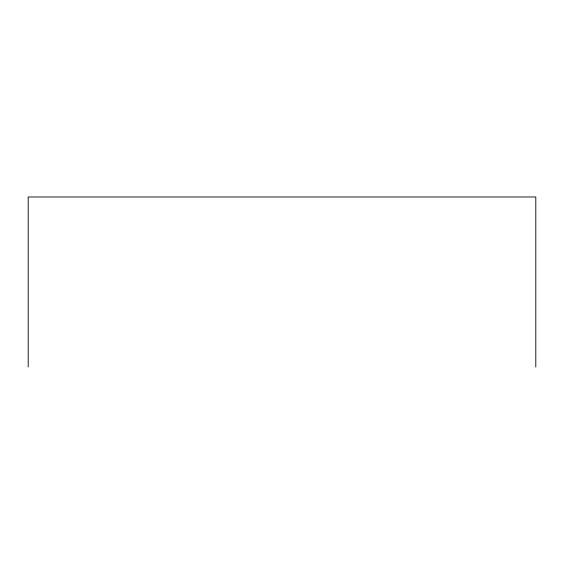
<?xml version="1.0" encoding="UTF-8"?>
<svg xmlns="http://www.w3.org/2000/svg" width="564" height="564" viewBox="0 0 564 564"><rect width="100%" height="100%" fill="white"/><g stroke="black" fill="none" stroke-linecap="round" stroke-linejoin="round"><path stroke-width="0.85" d="M535.8 367.023L535.8 196.977L28.2 196.977L28.2 367.023"/></g></svg>
